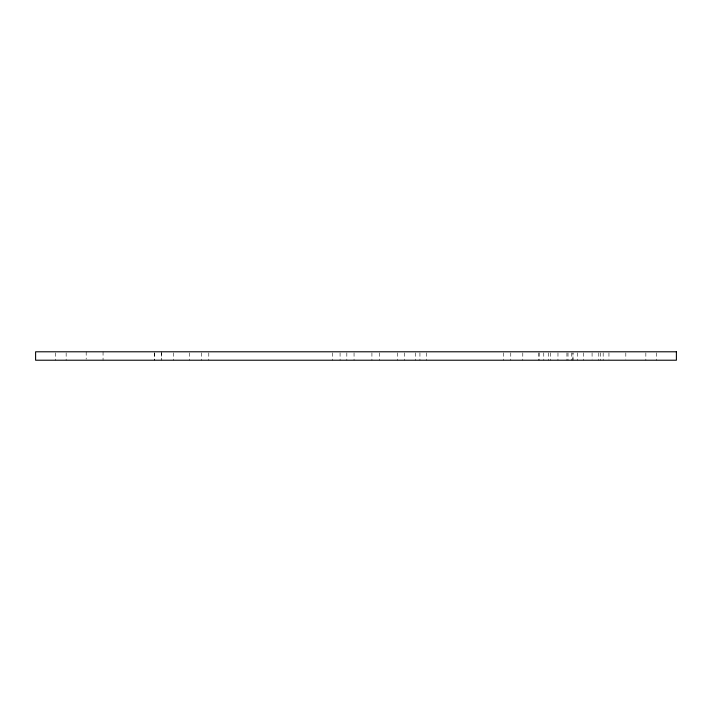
<?xml version="1.0" encoding="UTF-8"?>
<svg xmlns="http://www.w3.org/2000/svg" width="712" height="712" viewBox="0 0 712 712"><rect width="100%" height="100%" fill="white"/><g stroke="black" fill="none" stroke-linecap="round" stroke-linejoin="round"><path stroke-width="0.53" stroke-dasharray="3.56 2.67" d="M656.366 352.841L656.366 360.219M645.846 352.841L645.846 360.219M625.812 352.841L625.812 359.168M608.947 352.841L608.947 359.168M603.171 352.841L603.171 360.219M600.519 352.841L600.519 360.219M598.792 352.841L598.792 360.219M592.081 352.841L592.081 359.168M583.653 352.841L583.653 360.219M577.548 352.841L577.468 360.219M571.309 352.841L571.309 360.219M568.007 352.841L568.007 360.219M566.921 352.841L566.921 360.219M557.977 352.832L557.95 360.219M550.688 352.832L550.67 360.219M548.712 352.841L548.712 360.219M543.737 352.841L543.817 360.219M539.251 352.841L539.171 360.219M538.619 352.841L538.646 360.219M522.795 352.841L522.768 360.219M510.771 352.832L510.753 360.219M503.491 352.832L503.464 360.219M426.639 352.841L426.639 360.219M419.938 352.841L419.938 360.219M415.55 352.841L415.55 360.219M404.674 352.841L404.701 360.219M397.349 352.841L397.349 360.219M379.274 352.841L379.274 360.219M371.922 352.841L371.922 360.219M354.051 352.841L354.051 360.219M346.824 352.841L346.824 360.219M340.078 352.841L340.078 360.219M332.727 352.841L332.727 360.219M208.794 352.832L208.794 360.21M201.505 352.832L201.487 360.219M189.436 352.841L189.463 360.219M173.621 352.841L173.586 360.219M161.571 351.79L161.571 359.168M161.473 352.832L161.473 360.21M154.433 352.832L154.433 360.21M154.281 352.841L154.281 360.219M103.053 351.79L103.053 360.219M86.188 351.79L86.188 359.168M66.154 352.841L66.154 360.219M55.634 352.841L55.634 360.219M572.973 360.219L572.973 352.841L572.893 360.219"/><path stroke-width="1.07" d="M676.4 351.79L35.6 351.79L35.6 360.219L676.4 360.219L676.4 351.79"/></g></svg>
